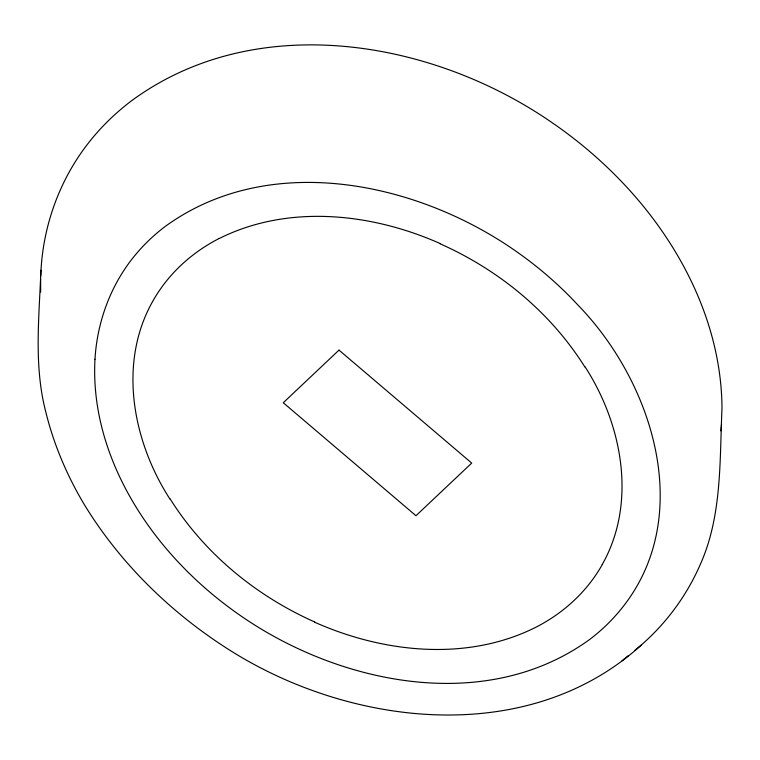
<?xml version="1.0" encoding="UTF-8"?>
<svg xmlns="http://www.w3.org/2000/svg" width="760" height="760" viewBox="0 0 760 760"><rect width="100%" height="100%" fill="white"/><g stroke="black" fill="none" stroke-linecap="round" stroke-linejoin="round"><path stroke-width="1.14" d="M40.65 279.395L40.66 292.058M40.755 275.947C42.104 230.612 57.152 185.763 83.866 149.064A251.55 225.321 2.5 0 1 131.081 101.118C253.755 10.507 427.728 38.722 547.646 119.633A453.929 406.59 2.5 0 1 626.069 186.39C681.739 246.373 721.411 324.995 722 408.053C719.587 460.617 722.266 515.764 700.083 564.927C685.558 598.12 662.995 627.731 634.761 650.446M40.916 270.199C39.197 317.632 33.62 366.177 45.999 412.765C53.874 444.628 66.87 475.095 83.552 503.329C120.013 563.578 171.969 614.004 231.515 651.292C352.763 727.12 528.998 747.317 641.678 644.746M720.908 430.882L721.544 424.156M602.214 564.547C637.269 502.607 622.183 424.308 585.105 366.88M622.031 660.848L628.472 655.538M219.212 238.526C288.22 203.956 371.583 213.028 440.287 243.608M314.688 622.221C383.391 652.802 466.754 661.875 535.762 627.304A169.328 151.667 2.5 0 0 602.281 564.575M169.869 498.95C132.791 441.522 117.695 363.223 152.75 301.273A169.328 151.667 2.5 0 1 219.174 238.469M314.792 622.022A335.322 300.352 2.5 0 1 170.088 498.845M440.173 243.808A335.322 300.352 2.5 0 1 584.877 366.985M94.981 359.242C90.868 434.483 126.844 506.663 177.032 560.785A396.026 354.72 2.5 0 0 245.442 619.01C344.147 685.225 487.73 713.678 589.95 639.255A193.268 173.109 2.5 0 0 618.744 611.971C696.72 520.077 654.16 383.448 577.933 305.045A396.017 354.72 2.5 0 0 509.532 246.819C410.827 180.605 267.245 152.152 165.024 226.575A193.258 173.109 2.5 0 0 136.23 253.859C111.349 283.233 97.204 320.938 94.981 359.242M338.998 350.113L283.262 402.743L415.976 515.717L471.713 463.087L338.998 350.113"/></g></svg>
